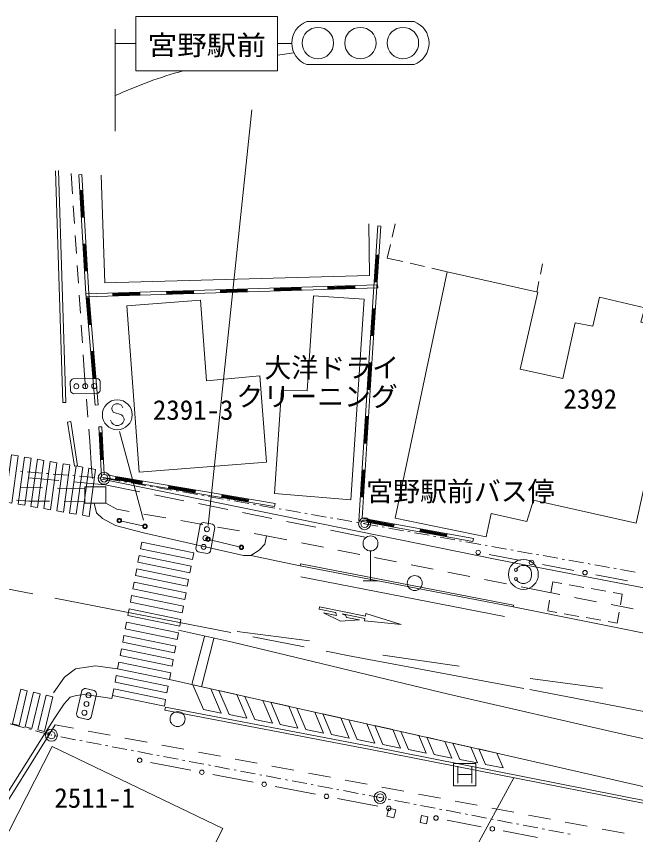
# Model space of a CAD drawing. Units: millimetres, scale not verified. Extents: x 40000 to 680000, y 20000 to 380000.
# Drawn here: x 282372 to 323818, y 239384 to 294124 of the extents above; entities that cross this region are included whole.
import ezdxf
from ezdxf.enums import TextEntityAlignment as Align

# ---------------------------------------------------------------- set-up
doc = ezdxf.new("R2010")
doc.units = ezdxf.units.MM
doc.header["$LTSCALE"] = 1000
doc.header["$PDMODE"] = 32
doc.header["$PDSIZE"] = 500
doc.linetypes.add('CHAIN', pattern=[18.5, 12, -1.5, 3.5, -1.5])
for name, color, linetype, lineweight in [('M-BGD', 7, 'Continuous', 13), ('M-BMK', 2, 'CHAIN', 13), ('M-BMK-OTRS', 5, 'Continuous', 13), ('M-BMK-ROW', 30, 'Continuous', 13), ('M-STR-HTXT', 7, 'Continuous', 13), ('M-STR-STRC', 7, 'Continuous', 13)]:
    doc.layers.add(name, color=color, linetype=linetype, lineweight=lineweight)
doc.layers.add('M-BMK-HTXT', color=7, linetype='Continuous')
doc.styles.add('ＭＳ ゴシック', font='')
doc.styles.get('ＭＳ ゴシック').set_extended_font_data('MS Gothic')

msp = doc.modelspace()

# ---------------------------------------------------------------- linework, layer by layer
at = {"layer": 'M-BGD'}
for p, q in [((286035, 283604), (286125, 282252)), ((286550, 283526), (286750, 283538)), ((287028, 275566), (286550, 283526)), ((287228, 275581), (286750, 283538)), ((286813, 282494), (286613, 282482)), ((286761, 280688), (286653, 282485)), ((286801, 280690), (286693, 282487)), ((286841, 280693), (286733, 282490)), ((286881, 280695), (286773, 282492)), ((286178, 281454), (286257, 280257)), ((286721, 280686), (286921, 280698)), ((305997, 271617), (306557, 280108)), ((306196, 271605), (306757, 280095)), ((306557, 280108), (306757, 280095)), ((307728, 280249), (307520, 279345)), ((286310, 279459), (286390, 278261)), ((287028, 278901), (286829, 278889)), ((286976, 277094), (286869, 278891)), ((287016, 277097), (286909, 278894)), ((287056, 277099), (286948, 278896)), ((287096, 277102), (286988, 278898)), ((307407, 278858), (307199, 277954)), ((306350, 276356), (306468, 278153)), ((306390, 276354), (306508, 278150)), ((306628, 278142), (306428, 278155)), ((306430, 276351), (306548, 278147)), ((306469, 276349), (306588, 278145)), ((307199, 277954), (308232, 277717)), ((308720, 277606), (309694, 277383)), ((317577, 277573), (317440, 276872)), ((286443, 277463), (286523, 276266)), ((286937, 277092), (287136, 277104)), ((310182, 277272), (311215, 277035)), ((287028, 275566), (306549, 276160)), ((287034, 275367), (306555, 275960)), ((297829, 275695), (297823, 275894)), ((299622, 275949), (299628, 275749)), ((299623, 275909), (301423, 275964)), ((299625, 275869), (301424, 275924)), ((301428, 275804), (301421, 276004)), ((303221, 276058), (303227, 275859)), ((303222, 276018), (305021, 276073)), ((303223, 275978), (305022, 276033)), ((303224, 275938), (305023, 275993)), ((303225, 275898), (305025, 275953)), ((305026, 275913), (305020, 276113)), ((306310, 276359), (306509, 276346)), ((306549, 276160), (306555, 275960)), ((317345, 276382), (317208, 275681)), ((286576, 275467), (286655, 274270)), ((287655, 268116), (287028, 275566)), ((287028, 275566), (287034, 275367)), ((287855, 268133), (287228, 275581)), ((288827, 275621), (288833, 275421)), ((288828, 275581), (290628, 275636)), ((288830, 275541), (290629, 275596)), ((288831, 275501), (290630, 275556)), ((288832, 275461), (290631, 275516)), ((290632, 275476), (290626, 275676)), ((292426, 275730), (292432, 275531)), ((292427, 275690), (294226, 275745)), ((292428, 275650), (294227, 275705)), ((292429, 275610), (294228, 275665)), ((292430, 275570), (294230, 275625)), ((294231, 275585), (294225, 275785)), ((296024, 275840), (296030, 275640)), ((296025, 275800), (297824, 275854)), ((296026, 275760), (297826, 275814)), ((296028, 275720), (297827, 275774)), ((296029, 275680), (297828, 275734)), ((299626, 275829), (301425, 275884)), ((299627, 275789), (301426, 275844)), ((287251, 275308), (287051, 275291)), ((287242, 273501), (287091, 275294)), ((287282, 273504), (287131, 275298)), ((287322, 273507), (287171, 275301)), ((287362, 273511), (287211, 275304)), ((306112, 272764), (306231, 274560)), ((306152, 272762), (306271, 274558)), ((306391, 274550), (306191, 274563)), ((306192, 272759), (306311, 274555)), ((306232, 272756), (306351, 274552)), ((286708, 273472), (286788, 272274)), ((287202, 273497), (287402, 273514)), ((306073, 272767), (306272, 272754)), ((287553, 271720), (287353, 271704)), ((287544, 269913), (287393, 271707)), ((287584, 269917), (287433, 271710)), ((287624, 269920), (287473, 271714)), ((287664, 269923), (287513, 271717)), ((305300, 260386), (305997, 271617)), ((305510, 260550), (306196, 271605)), ((286841, 271476), (286930, 270125)), ((305885, 269171), (305996, 270967)), ((305925, 269168), (306036, 270965)), ((306156, 270957), (305956, 270970)), ((305965, 269166), (306076, 270962)), ((306005, 269163), (306116, 270960)), ((286178, 269877), (287778, 269896)), ((286930, 270125), (286999, 269305)), ((287504, 269910), (287704, 269927)), ((285981, 269675), (285988, 269075)), ((287988, 269099), (287981, 269699)), ((287790, 268896), (286190, 268877)), ((305845, 269173), (306045, 269161)), ((287065, 268507), (287164, 267312)), ((287655, 268116), (287855, 268133)), ((288854, 268110), (288763, 267928)), ((288763, 267928), (288763, 267837)), ((288763, 267837), (288854, 267655)), ((289036, 268201), (288854, 268110)), ((289218, 268201), (289036, 268201)), ((289400, 268110), (289218, 268201)), ((289491, 267928), (289400, 268110)), ((288854, 267655), (289400, 267473)), ((289400, 267473), (289491, 267382)), ((289491, 267382), (289582, 267201)), ((289582, 267201), (289582, 267110)), ((305662, 265578), (305773, 267374)), ((305702, 265575), (305813, 267372)), ((305933, 267364), (305733, 267377)), ((305742, 265573), (305853, 267369)), ((305782, 265570), (305893, 267367)), ((287882, 266654), (288082, 266665)), ((288068, 263304), (287882, 266654)), ((288259, 263474), (288082, 266665)), ((288763, 266928), (288673, 267110)), ((288854, 266837), (288763, 266928)), ((289036, 266746), (288854, 266837)), ((289218, 266746), (289036, 266746)), ((289400, 266837), (289218, 266746)), ((289491, 266928), (289400, 266837)), ((289582, 267110), (289491, 266928)), ((287230, 266514), (287298, 265694)), ((288103, 266280), (287903, 266269)), ((288043, 264474), (287943, 266271)), ((288083, 264476), (287983, 266274)), ((288123, 264479), (288023, 266276)), ((288163, 264481), (288063, 266278)), ((287298, 265694), (287405, 263865)), ((305622, 265580), (305822, 265568)), ((288003, 264472), (288203, 264483)), ((287405, 263865), (287475, 263216)), ((299650, 261329), (288068, 263304)), ((299683, 261527), (288259, 263474)), ((289037, 263342), (289003, 263144)), ((290805, 263000), (289030, 263302)), ((305439, 261985), (305550, 263781)), ((305479, 261982), (305590, 263779)), ((305710, 263771), (305511, 263784)), ((305519, 261980), (305630, 263776)), ((305559, 261977), (305670, 263774)), ((283214, 263262), (285206, 263076)), ((286201, 262983), (288307, 262786)), ((288307, 262786), (290643, 262316)), ((290785, 262881), (289010, 263184)), ((290791, 262921), (289017, 263223)), ((290798, 262960), (289024, 263263)), ((290778, 262842), (290811, 263039)), ((284127, 262579), (282627, 262617)), ((286955, 262507), (285126, 262553)), ((292586, 262737), (292552, 262539)), ((294333, 262276), (292559, 262579)), ((294340, 262316), (292566, 262618)), ((294347, 262355), (292572, 262658)), ((294354, 262395), (292579, 262697)), ((294327, 262237), (294360, 262434)), ((282389, 261756), (283205, 261701)), ((284580, 261683), (283205, 261701)), ((286955, 261651), (285580, 261669)), ((291623, 262119), (293584, 261724)), ((296135, 262132), (296101, 261934)), ((297882, 261671), (296108, 261974)), ((297889, 261711), (296114, 262013)), ((297896, 261750), (296121, 262053)), ((297902, 261790), (296128, 262092)), ((297875, 261632), (297909, 261829)), ((305399, 261987), (305599, 261975)), ((288357, 261562), (289103, 261151)), ((289103, 261151), (289924, 261006)), ((294564, 261526), (296525, 261131)), ((299650, 261329), (299683, 261527)), ((290909, 260832), (292386, 260571)), ((297505, 260934), (299466, 260539)), ((289414, 260361), (290835, 260042)), ((293371, 260398), (294848, 260137)), ((294381, 258531), (294672, 260104)), ((295495, 260155), (294905, 260264)), ((300446, 260342), (302407, 259947)), ((312923, 258987), (305300, 260386)), ((312959, 259184), (305510, 260550)), ((305877, 260483), (305841, 260286)), ((307619, 260001), (305848, 260326)), ((307626, 260040), (305855, 260365)), ((307633, 260080), (305863, 260404)), ((307640, 260119), (305870, 260444)), ((307611, 259962), (307648, 260158)), ((295656, 259922), (295364, 258349)), ((295833, 259963), (297310, 259702)), ((298294, 259529), (299116, 259384)), ((303387, 259749), (305723, 259279)), ((309418, 259833), (309382, 259637)), ((311160, 259351), (309389, 259676)), ((311167, 259391), (309396, 259715)), ((311174, 259430), (309404, 259755)), ((311181, 259469), (309411, 259794)), ((311152, 259312), (311188, 259509)), ((295346, 259109), (297287, 258640)), ((299116, 259384), (300466, 259112)), ((312923, 258987), (312959, 259184)), ((301447, 258914), (302917, 258618)), ((303898, 258421), (305368, 258125)), ((294541, 258298), (295131, 258188)), ((298056, 258054), (301366, 257366)), ((306075, 258363), (306075, 256363)), ((306348, 257928), (307819, 257632)), ((314016, 258125), (316117, 257727)), ((308799, 257435), (310270, 257139)), ((315905, 257243), (316055, 257343)), ((316055, 257343), (316205, 257393)), ((316205, 257393), (316405, 257393)), ((316405, 257393), (316555, 257343)), ((316555, 257343), (316705, 257243)), ((317590, 257448), (319691, 257050)), ((311250, 256941), (312721, 256645)), ((315861, 257178), (315905, 257243)), ((316705, 257243), (316805, 257093)), ((316805, 257093), (316855, 256893)), ((316855, 256893), (316855, 256693)), ((321165, 256771), (323266, 256373)), ((305575, 256363), (306575, 256363)), ((313701, 256448), (315171, 256152)), ((315905, 256343), (315861, 256408)), ((316055, 256243), (315905, 256343)), ((316205, 256193), (316055, 256243)), ((316405, 256193), (316205, 256193)), ((316555, 256243), (316405, 256193)), ((316705, 256343), (316555, 256243)), ((316805, 256493), (316705, 256343)), ((316855, 256693), (316805, 256493)), ((318147, 255564), (318273, 256287)), ((318273, 256287), (318875, 256182)), ((316152, 255955), (317503, 255683)), ((317503, 255683), (318740, 255443)), ((319368, 256096), (320353, 255925)), ((320845, 255839), (321830, 255667)), ((319722, 255253), (321194, 254968)), ((322323, 255581), (322925, 255477)), ((322925, 255477), (322800, 254754)), ((317935, 254349), (318061, 255071)), ((322176, 254777), (323649, 254492)), ((318538, 254244), (317935, 254349)), ((320015, 253986), (319030, 254158)), ((322714, 254261), (322588, 253539)), ((321493, 253729), (320508, 253901)), ((322588, 253539), (321986, 253643)), ((287581, 249031), (286996, 249167)), ((286394, 247459), (286756, 249017)), ((287730, 248791), (287368, 247232)), ((286543, 247219), (287128, 247083)), ((284620, 246149), (284971, 246736)), ((284971, 246736), (286204, 246501)), ((284326, 246227), (284620, 246149)), ((287186, 246314), (288660, 246033)), ((289642, 245846), (291116, 245565)), ((292098, 245378), (293572, 245097)), ((294554, 244910), (296027, 244629)), ((294052, 243699), (291357, 244218)), ((297010, 244442), (298483, 244161)), ((311634, 242648), (311634, 244148)), ((311634, 244148), (313134, 244148)), ((313134, 244148), (313134, 242648)), ((299465, 243974), (300939, 243693)), ((311916, 243961), (311916, 242836)), ((312853, 243961), (312853, 242836)), ((298221, 242896), (295525, 243415)), ((301921, 243506), (303395, 243225)), ((311916, 243398), (312853, 243398)), ((302390, 242093), (299694, 242612)), ((304377, 243038), (305851, 242757)), ((306833, 242570), (308306, 242289)), ((313134, 242648), (311634, 242648)), ((309289, 242101), (310762, 241821)), ((306558, 241289), (303863, 241809)), ((311744, 241633), (313218, 241353)), ((314200, 241165), (315674, 240885)), ((311195, 240354), (313487, 239914)), ((316656, 240697), (318130, 240417)), ((319112, 240229), (320585, 239949)), ((321568, 239761), (323041, 239481)), ((314960, 239631), (317253, 239191))]:
    msp.add_line(p, q, dxfattribs=at)
for points in [[(284992, 283798), (285478, 268292), (285685, 268299), (285200, 283804)], [(288047, 283490), (288285, 276291), (306008, 276783), (305966, 280242)], [(288089, 263175), (314532, 257799), (335806, 253682), (348785, 251587), (357369, 250559)], [(287574, 261562), (287741, 260913), (288135, 260529), (289008, 260072), (290887, 259584)], [(290887, 259584), (297579, 258054), (298056, 258054), (298627, 258407), (299001, 258812), (299116, 259384)], [(315614, 254619), (331403, 251451), (332421, 251399), (332826, 251597), (333013, 251960), (333231, 252635)], [(284326, 246227), (284901, 247126), (285575, 248130), (285972, 248587), (286399, 248684), (286938, 248752), (288024, 248602), (288751, 248489), (288805, 248697)], [(274199, 228922), (275570, 231719), (277937, 236129), (278847, 237544), (281448, 241645), (284326, 246227)], [(284620, 246149), (280868, 240184), (278610, 236705), (277011, 233829), (275756, 231574)]]:
    msp.add_lwpolyline(points, dxfattribs=at)
for points in [[(317281, 275665), (311215, 277035), (307721, 260554), (313807, 259297), (314139, 260876), (316528, 260325), (316974, 261769), (323850, 260224), (324712, 264067), (327703, 263454), (327277, 261314), (329588, 260785), (331875, 271997), (324174, 273669), (324423, 274615), (321391, 275342), (320944, 273399), (319771, 273618), (318935, 269899), (316089, 270523)], [(305647, 275202), (304753, 261786), (299653, 262202), (300110, 269116), (301839, 269069), (302256, 275432)], [(289775, 274769), (294688, 275142), (295097, 269751), (298663, 270069), (299117, 264292), (290593, 263635)], [(285802, 266979), (286265, 264032), (286471, 264064), (286008, 267012)], [(286955, 262652), (288357, 262652), (288357, 261562), (286955, 261562)], [(301366, 257366), (315614, 254619), (315638, 254743), (301390, 257491)], [(292353, 247903), (306113, 245278), (333075, 239954), (333038, 239762), (306082, 245081), (292316, 247712)], [(291600, 230795), (289522, 231739), (288488, 229930), (285792, 231166), (286736, 233053), (280139, 236276), (284763, 245281), (296184, 239794)], [(307295, 241148), (307761, 241038), (307634, 240499), (307168, 240609)], [(309479, 240657), (309908, 240572), (309818, 240114), (309388, 240199)]]:
    msp.add_lwpolyline(points, close=True, dxfattribs=at)
for centre, radius in [((286384, 269379), 167), ((286984, 269387), 167), ((287584, 269394), 167), ((289127, 267473), 1000), ((289267, 260394), 150), ((289267, 260394), 120), ((289267, 260394), 100), ((290981, 260009), 150), ((290981, 260009), 120), ((290981, 260009), 100), ((295128, 259816), 167), ((295018, 259226), 167), ((295200, 259145), 150), ((295200, 259145), 120), ((295200, 259145), 100), ((306075, 258863), 500), ((294909, 258636), 167), ((297433, 258605), 150), ((297433, 258605), 120), ((297433, 258605), 100), ((313279, 258265), 150), ((316305, 256793), 1000), ((316853, 257588), 150), ((315805, 257093), 102), ((320428, 256911), 150), ((309036, 256211), 500), ((315805, 256493), 102), ((287198, 248709), 167), ((287062, 248125), 167), ((286926, 247540), 167), ((293159, 247114), 500), ((290620, 244360), 150), ((294789, 243557), 150), ((298957, 242754), 150), ((303126, 241951), 150), ((307295, 241148), 150), ((310458, 240496), 150), ((314224, 239772), 150)]:
    msp.add_circle(centre, radius, dxfattribs=at)
for centre, radius, start, end in [((286271, 269589), 302, 107.8201, 163.5689), ((287679, 269592), 320, 19.491, 71.8979), ((286282, 269173), 310, 198.5139, 252.875), ((287685, 269196), 318, 289.2647, 342.1242), ((294952, 259947), 320, 98.3051, 150.7119), ((295341, 259877), 318, 8.0787, 60.9383), ((294681, 258566), 302, 186.6341, 242.3829), ((295092, 258496), 310, 277.328, 331.6891), ((287028, 248848), 320, 95.7047, 148.1115), ((287414, 248761), 318, 5.4783, 58.3379), ((286695, 247480), 302, 184.0337, 239.7825), ((287102, 247391), 310, 274.7275, 329.0887)]:
    msp.add_arc(centre, radius, start, end, dxfattribs=at)
at = {"layer": 'M-BMK'}
msp.add_lwpolyline([(266799, 258746), (304542, 251379), (316735, 249091), (332126, 246122), (344926, 243542), (356399, 241943), (366983, 241001), (375542, 240678), (388679, 240933), (399039, 241872), (411039, 243452), (420020, 245240), (429306, 247451), (437116, 249695), (444117, 252068), (451083, 254850), (457061, 257127), (462680, 259661), (475781, 266050)], dxfattribs=at)
at = {"layer": 'M-BMK-OTRS'}
for p, q in [((301402, 256620), (315043, 253978)), ((292619, 249763), (314520, 244845))]:
    msp.add_line(p, q, dxfattribs=at)
for points in [[(284868, 248869), (285593, 249916), (286340, 250480), (287674, 250687), (289146, 250482)], [(314520, 244845), (328518, 241641), (340883, 239098), (350785, 237502), (359540, 236505), (368609, 235893), (380031, 235702), (389600, 235819), (401275, 236221), (405211, 236823), (430723, 242298)]]:
    msp.add_lwpolyline(points, dxfattribs=at)
at = {"layer": 'M-BMK-ROW'}
for p, q in [((282653, 263691), (282803, 263678)), ((283102, 263653), (284098, 263570)), ((284397, 263545), (284547, 263533)), ((284845, 263508), (285842, 263425)), ((286141, 263400), (286290, 263387)), ((286589, 263362), (287586, 263279)), ((287885, 263254), (288034, 263242)), ((288332, 263209), (289317, 263037)), ((289613, 262986), (289761, 262960)), ((290056, 262908), (291041, 262736)), ((291337, 262685), (291485, 262659)), ((291780, 262607), (292765, 262435)), ((293061, 262384), (293209, 262358)), ((293504, 262306), (294489, 262134)), ((294785, 262083), (294933, 262057)), ((295228, 262005), (296213, 261834)), ((296509, 261782), (296657, 261756)), ((296952, 261705), (297937, 261533)), ((298233, 261481), (298380, 261455)), ((298676, 261404), (299661, 261232)), ((299957, 261180), (300104, 261154)), ((300400, 261103), (301385, 260931)), ((301681, 260879), (301828, 260853)), ((302124, 260802), (303109, 260630)), ((303405, 260578), (303552, 260553)), ((303848, 260501), (304833, 260329)), ((305128, 260277), (305276, 260252)), ((305572, 260200), (305681, 260181)), ((305681, 260181), (306556, 260025)), ((306852, 259972), (306999, 259946)), ((307295, 259893), (308279, 259717)), ((308574, 259664), (308722, 259638)), ((309017, 259585), (310002, 259410)), ((310297, 259357), (310445, 259331)), ((310740, 259278), (311725, 259102)), ((312020, 259049), (312168, 259023)), ((312463, 258970), (313447, 258795)), ((313743, 258742), (313890, 258716)), ((314186, 258663), (315170, 258487)), ((315465, 258434), (315613, 258408)), ((315908, 258355), (316893, 258180)), ((317188, 258127), (317336, 258100)), ((317631, 258048), (318616, 257872)), ((318911, 257819), (319059, 257793)), ((319354, 257740), (320338, 257564)), ((320634, 257512), (320781, 257485)), ((321077, 257433), (322061, 257257)), ((322356, 257204), (322504, 257178)), ((322799, 257125), (323784, 256949)), ((281960, 246797), (282924, 246532)), ((283213, 246453), (283358, 246413)), ((283647, 246334), (284612, 246069)), ((284904, 246004), (285052, 245976)), ((285347, 245920), (286329, 245734)), ((286624, 245678), (286771, 245650)), ((287066, 245594), (288048, 245407)), ((288343, 245351), (288490, 245323)), ((288785, 245267), (289767, 245081)), ((290062, 245025), (290210, 244997)), ((290504, 244941), (291487, 244754)), ((291781, 244698), (291929, 244670)), ((292224, 244614), (293206, 244428)), ((293501, 244372), (293648, 244344)), ((293943, 244288), (294925, 244101)), ((295220, 244045), (295367, 244017)), ((295662, 243961), (296645, 243775)), ((296939, 243719), (297087, 243691)), ((297381, 243635), (298364, 243448)), ((298659, 243392), (298806, 243364)), ((299101, 243308), (300083, 243122)), ((300378, 243066), (300525, 243038)), ((300820, 242982), (301802, 242795)), ((302097, 242739), (302244, 242711)), ((302539, 242655), (303522, 242469)), ((303816, 242413), (303964, 242385)), ((304258, 242329), (305241, 242142)), ((305536, 242086), (305683, 242058)), ((305978, 242002), (306719, 241861)), ((306719, 241861), (306960, 241815)), ((307255, 241758), (307402, 241730)), ((307697, 241673), (308678, 241484)), ((308973, 241427), (309120, 241399)), ((309415, 241342), (310397, 241153)), ((310691, 241096), (310839, 241068)), ((311133, 241011), (312115, 240822)), ((312410, 240765), (312557, 240737)), ((312852, 240680), (313834, 240491)), ((314128, 240434), (314276, 240406)), ((314570, 240349), (315552, 240160)), ((315847, 240103), (315994, 240075)), ((316289, 240018), (317271, 239829)), ((317565, 239772), (317712, 239744)), ((318007, 239687), (318989, 239498)), ((319284, 239441), (319431, 239413))]:
    msp.add_line(p, q, dxfattribs=at)
for centre in [(288247, 263224), (305681, 260181), (284722, 246039), (306719, 241861)]:
    msp.add_circle(centre, 400, dxfattribs=at)
for p in [(288247, 263224), (305681, 260181), (284722, 246039), (306719, 241861)]:
    msp.add_point(p, dxfattribs=at)
at = {"layer": 'M-STR-HTXT'}
for p, q in [((295219, 260071), (298124, 287876)), ((289267, 266352), (290880, 260428)), ((315665, 243190), (312491, 237379))]:
    msp.add_line(p, q, dxfattribs=at)
at = {"layer": 'M-STR-STRC'}
for p, q in [((290365, 290484), (290365, 294124)), ((290365, 294124), (299860, 294124)), ((299860, 294124), (299860, 290484)), ((301807, 293773), (308992, 293773)), ((288991, 286455), (288991, 293273)), ((290365, 292304), (288991, 292304)), ((300807, 292304), (299860, 292304)), ((300949, 291694), (299860, 291538)), ((308992, 290901), (301807, 290901)), ((299860, 290484), (290365, 290484)), ((302633, 254457), (302666, 254622)), ((305734, 254009), (302666, 254622)), ((303729, 254238), (302633, 254457)), ((303806, 254052), (302929, 254227)), ((304069, 253658), (302929, 254227)), ((303754, 254229), (303729, 254238)), ((303806, 254052), (303754, 254229)), ((304413, 254037), (304167, 254151)), ((305701, 253844), (304167, 254151)), ((304463, 253921), (304413, 254037)), ((305734, 254009), (305767, 254173)), ((305767, 254173), (308128, 253445)), ((305340, 253746), (304069, 253658)), ((305340, 253746), (304463, 253921)), ((305668, 253680), (305701, 253844)), ((308128, 253445), (305668, 253680)), ((293229, 253072), (296842, 252253)), ((297158, 252974), (301991, 252356)), ((294966, 252650), (294125, 249425)), ((294765, 249281), (295595, 252497)), ((306896, 251384), (312011, 250647)), ((316756, 249832), (321615, 249175)), ((295389, 249141), (294190, 249410)), ((294190, 249410), (294893, 247747)), ((296075, 247517), (295389, 249141)), ((297128, 248751), (295929, 249020)), ((295929, 249020), (296608, 247413)), ((297791, 247183), (297128, 248751)), ((298867, 248360), (297668, 248629)), ((297668, 248629), (298323, 247079)), ((299506, 246849), (298867, 248360)), ((300607, 247969), (299407, 248239)), ((299407, 248239), (300038, 246745)), ((294893, 247747), (296075, 247517)), ((301221, 246515), (300607, 247969)), ((302346, 247579), (301146, 247848)), ((301146, 247848), (301753, 246411)), ((302936, 246181), (302346, 247579)), ((304085, 247188), (302885, 247458)), ((302885, 247458), (303469, 246077)), ((296608, 247413), (297791, 247183)), ((298323, 247079), (299506, 246849)), ((304651, 245847), (304085, 247188)), ((305824, 246798), (304625, 247067)), ((304625, 247067), (305184, 245743)), ((300038, 246745), (301221, 246515)), ((301753, 246411), (302936, 246181)), ((306367, 245513), (305824, 246798)), ((307563, 246407), (306364, 246677)), ((306364, 246677), (306899, 245409)), ((308082, 245179), (307563, 246407)), ((303469, 246077), (304651, 245847)), ((309302, 246017), (308103, 246286)), ((308103, 246286), (308614, 245076)), ((309797, 244845), (309302, 246017)), ((311041, 245626), (309842, 245896)), ((309842, 245896), (310329, 244742)), ((305184, 245743), (306367, 245513)), ((306899, 245409), (308082, 245179)), ((311512, 244511), (311041, 245626)), ((312780, 245236), (311581, 245505)), ((311581, 245505), (312045, 244408)), ((313228, 244177), (312780, 245236)), ((308614, 245076), (309797, 244845)), ((310329, 244742), (311512, 244511)), ((314520, 244845), (313320, 245114)), ((313320, 245114), (313760, 244074)), ((314943, 243843), (314520, 244845)), ((312045, 244408), (313228, 244177)), ((313760, 244074), (314943, 243843))]:
    msp.add_line(p, q, dxfattribs=at)
for points in [[(282049, 264793), (281621, 261642), (282065, 261565), (282493, 264716)], [(282913, 264643), (282485, 261492), (282928, 261416), (283357, 264566)], [(283777, 264493), (283348, 261343), (283792, 261266), (284220, 264417)], [(284640, 264344), (284212, 261193), (284656, 261117), (285084, 264267)], [(285504, 264194), (285076, 261044), (285519, 260967), (285948, 264117)], [(286368, 264045), (285939, 260894), (286383, 260817), (286811, 263968)], [(287231, 263895), (286803, 260745), (287247, 260668), (287675, 263818)], [(290767, 258955), (294240, 258236), (294155, 257794), (290683, 258513)], [(290596, 258062), (294069, 257344), (293985, 256902), (290512, 257620)], [(290426, 257170), (293898, 256451), (293814, 256009), (290341, 256728)], [(290255, 256278), (293728, 255559), (293643, 255117), (290170, 255836)], [(290084, 255385), (293557, 254667), (293473, 254225), (290000, 254943)], [(289914, 254493), (293386, 253774), (293302, 253332), (289829, 254051)], [(289743, 253601), (293216, 252882), (293131, 252440), (289658, 253159)], [(289572, 252709), (293045, 251990), (292960, 251548), (289488, 252267)], [(289402, 251816), (292874, 251098), (292790, 250656), (289317, 251374)], [(289231, 250924), (292704, 250205), (292619, 249763), (289146, 250482)], [(289060, 250032), (292533, 249313), (292448, 248871), (288976, 249590)], [(283105, 249008), (282553, 246695), (282115, 246799), (282667, 249112)], [(288890, 249139), (292362, 248421), (292278, 247979), (288805, 248697)], [(283955, 248805), (283403, 246492), (282966, 246597), (283518, 248909)], [(284806, 248602), (284254, 246290), (283816, 246394), (284368, 248707)]]:
    msp.add_lwpolyline(points, close=True, dxfattribs=at)
msp.add_lwpolyline([(296842, 252253), (311303, 248789), (322956, 246099), (330722, 244416), (340234, 242801), (352521, 240981), (362938, 240067), (370265, 239631), (375305, 239511), (384710, 239715), (392735, 240222), (399175, 240845), (405381, 241662), (412101, 242747), (418488, 244018), (424066, 245238), (427089, 245991)], dxfattribs=at)
for centre in [(302553, 292337), (305399, 292337), (308246, 292337)]:
    msp.add_circle(centre, 1050, dxfattribs=at)
for centre, radius, start, end in [((302339, 292337), 1532, 110.3055, 249.6945), ((308460, 292337), 1532, 290.3055, 69.6945), ((301649, 261268), 30323, 105.5299, 114.6726)]:
    msp.add_arc(centre, radius, start, end, dxfattribs=at)

# ---------------------------------------------------------------- texts
at = {"layer": 'M-BGD', "style": 'ＭＳ ゴシック'}
for s, p in [('大洋ドライ', (303477, 270625)), ('クリーニング', (302495, 268697)), ('宮野駅前バス停', (312091, 262350))]:
    msp.add_text(s, height=1320, dxfattribs=at).set_placement(p, align=Align.MIDDLE_CENTER)
at = {"layer": 'M-BMK-HTXT', "style": 'ＭＳ ゴシック'}
for s, p in [('2392', (320781, 267478)), ('2391-3', (294204, 266738)), ('2511-1', (287610, 240784))]:
    msp.add_text(s, height=1320, dxfattribs=at).set_placement(p, align=Align.BOTTOM_CENTER)
at = {"layer": 'M-STR-STRC', "style": 'ＭＳ ゴシック', "width": 1.1}
msp.add_text('宮野駅前', height=1320, dxfattribs=at).set_placement((295114, 291138), align=Align.BOTTOM_CENTER)

doc.saveas('drawing.dxf')
